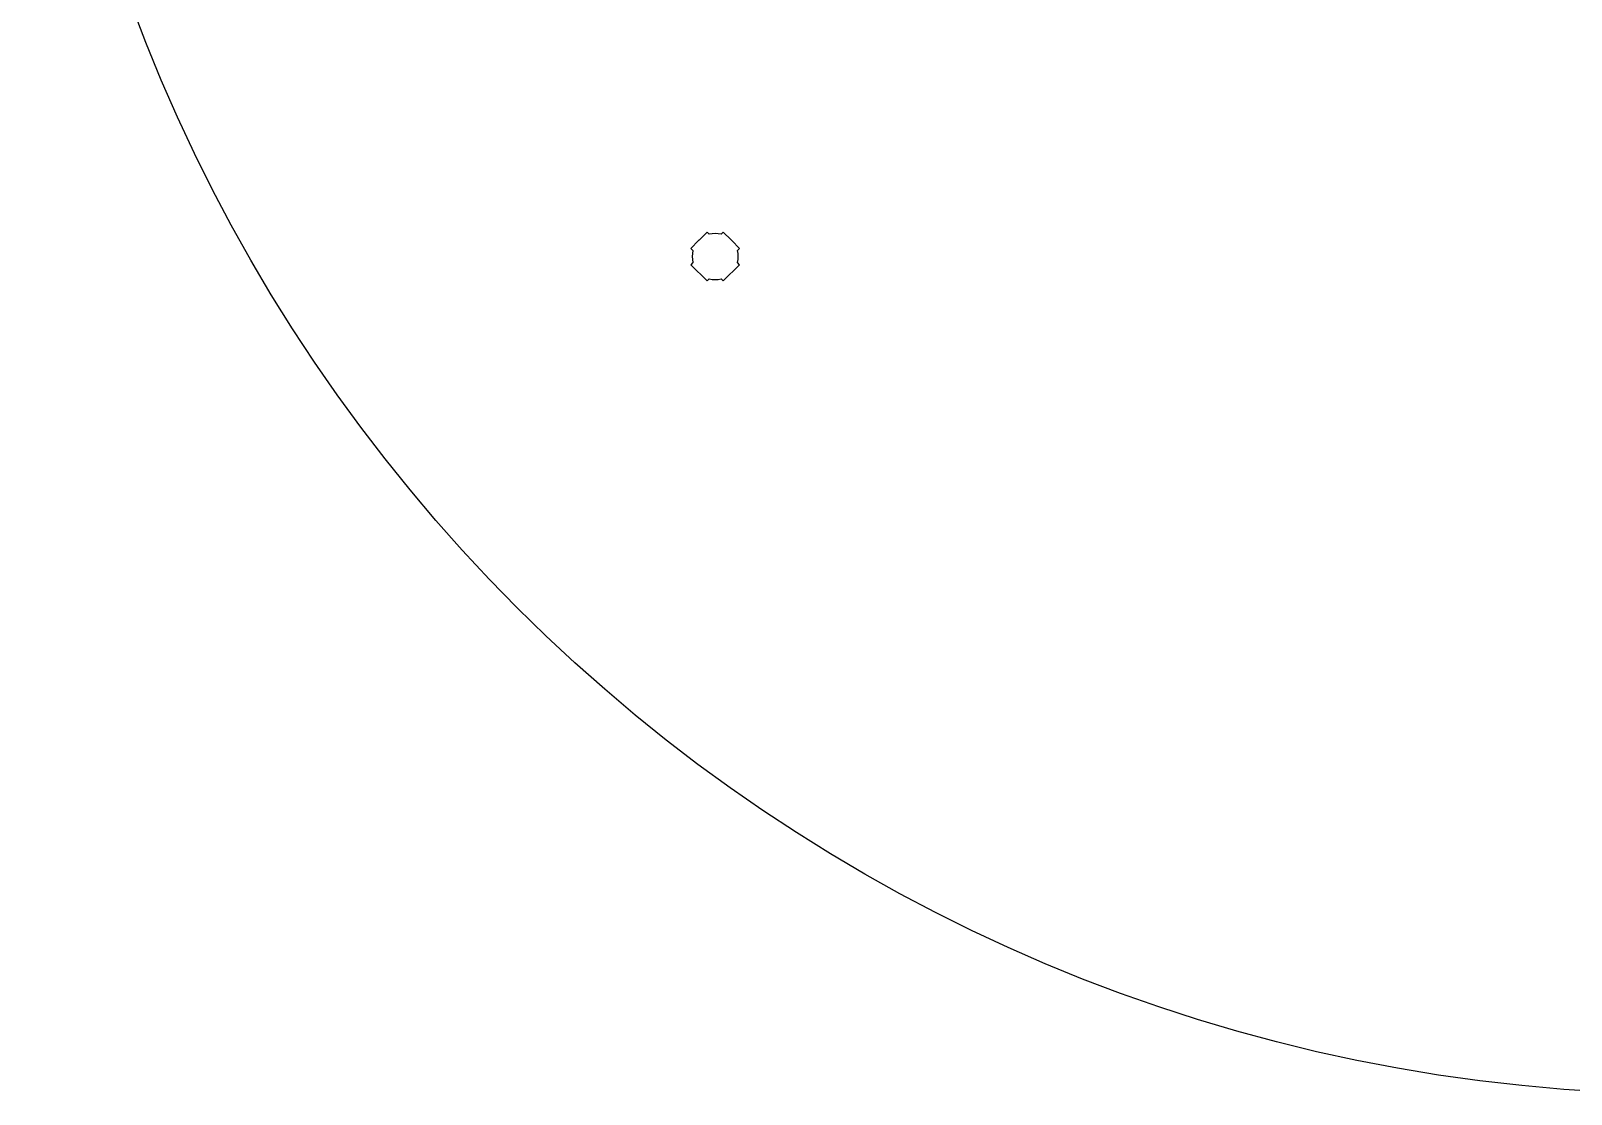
# Model space of a CAD drawing. Extents: x -592 to 382, y -405 to 108.
# Drawn here: x -591.5 to -390.7, y -365 to -226.3 of the extents above; entities that cross this region are included whole.
import ezdxf

# ---------------------------------------------------------------- set-up
doc = ezdxf.new("R2010")
doc.units = 0
doc.header["$MEASUREMENT"] = 0
doc.layers.add('LAYER_1', color=7, linetype='CONTINUOUS')

msp = doc.modelspace()

# ---------------------------------------------------------------- linework, layer by layer
at = {"layer": 'LAYER_1'}
msp.add_ellipse((-375, -148.5), major_axis=(0, 216.5), ratio=1, dxfattribs=at)
msp.add_open_spline([(-501.2184, -258.9612), (-501.2184, -258.9612), (-501.5027, -258.6769), (-501.5027, -258.6769), (-501.5027, -258.6769), (-502.0107, -258.8126), (-502.5474, -258.8124), (-503.0554, -258.6768), (-503.0554, -258.6768), (-503.0554, -258.6768), (-503.3398, -258.9612), (-503.3398, -258.9612), (-503.3398, -258.9612), (-503.3398, -258.9612), (-505.4611, -256.8399), (-505.4611, -256.8399), (-505.4611, -256.8399), (-505.4611, -256.8399), (-505.1769, -256.5557), (-505.1769, -256.5557), (-505.1769, -256.5557), (-505.3127, -256.0476), (-505.3129, -255.5106), (-505.1774, -255.0022), (-505.1774, -255.0022), (-505.1774, -255.0022), (-505.4611, -254.7186), (-505.4611, -254.7186), (-505.4611, -254.7186), (-505.4611, -254.7186), (-504.4328, -253.6903), (-504.4328, -253.6903), (-504.4328, -253.6903), (-504.4328, -253.6903), (-504.4003, -253.657), (-504.4003, -253.657), (-504.4003, -253.657), (-504.4003, -253.657), (-504.3671, -253.6246), (-504.3671, -253.6246), (-504.3671, -253.6246), (-504.3671, -253.6246), (-503.3398, -252.5972), (-503.3398, -252.5972), (-503.3398, -252.5972), (-503.3398, -252.5972), (-503.0564, -252.8806), (-503.0564, -252.8806), (-503.0564, -252.8806), (-502.5479, -252.7447), (-502.0104, -252.7446), (-501.5017, -252.8805), (-501.5017, -252.8805), (-501.5017, -252.8805), (-501.2184, -252.5972), (-501.2184, -252.5972), (-501.2184, -252.5972), (-501.2184, -252.5972), (-500.2053, -253.6104), (-500.2053, -253.6104), (-500.2053, -253.6104), (-500.2053, -253.6104), (-500.1576, -253.657), (-500.1576, -253.657), (-500.1576, -253.657), (-500.1576, -253.657), (-500.1109, -253.7048), (-500.1109, -253.7048), (-500.1109, -253.7048), (-500.1109, -253.7048), (-499.0971, -254.7186), (-499.0971, -254.7186), (-499.0971, -254.7186), (-499.0971, -254.7186), (-499.3807, -255.0021), (-499.3807, -255.0021), (-499.3807, -255.0021), (-499.245, -255.5105), (-499.2451, -256.0477), (-499.381, -256.556), (-499.381, -256.556), (-499.381, -256.556), (-499.0971, -256.8399), (-499.0971, -256.8399), (-499.0971, -256.8399), (-499.0971, -256.8399), (-501.2184, -258.9612), (-501.2184, -258.9612)], degree=3, knots=[0, 0, 0, 0, 0.04545455, 0.04545455, 0.04545455, 0.04545455, 0.09090909, 0.09090909, 0.09090909, 0.09090909, 0.13636364, 0.13636364, 0.13636364, 0.13636364, 0.18181818, 0.18181818, 0.18181818, 0.18181818, 0.22727273, 0.22727273, 0.22727273, 0.22727273, 0.27272727, 0.27272727, 0.27272727, 0.27272727, 0.31818182, 0.31818182, 0.31818182, 0.31818182, 0.36363636, 0.36363636, 0.36363636, 0.36363636, 0.40909091, 0.40909091, 0.40909091, 0.40909091, 0.45454545, 0.45454545, 0.45454545, 0.45454545, 0.5, 0.5, 0.5, 0.5, 0.54545455, 0.54545455, 0.54545455, 0.54545455, 0.59090909, 0.59090909, 0.59090909, 0.59090909, 0.63636364, 0.63636364, 0.63636364, 0.63636364, 0.68181818, 0.68181818, 0.68181818, 0.68181818, 0.72727273, 0.72727273, 0.72727273, 0.72727273, 0.77272727, 0.77272727, 0.77272727, 0.77272727, 0.81818182, 0.81818182, 0.81818182, 0.81818182, 0.86363636, 0.86363636, 0.86363636, 0.86363636, 0.90909091, 0.90909091, 0.90909091, 0.90909091, 0.95454545, 0.95454545, 0.95454545, 0.95454545, 1, 1, 1, 1], dxfattribs=at)

doc.saveas('drawing.dxf')
